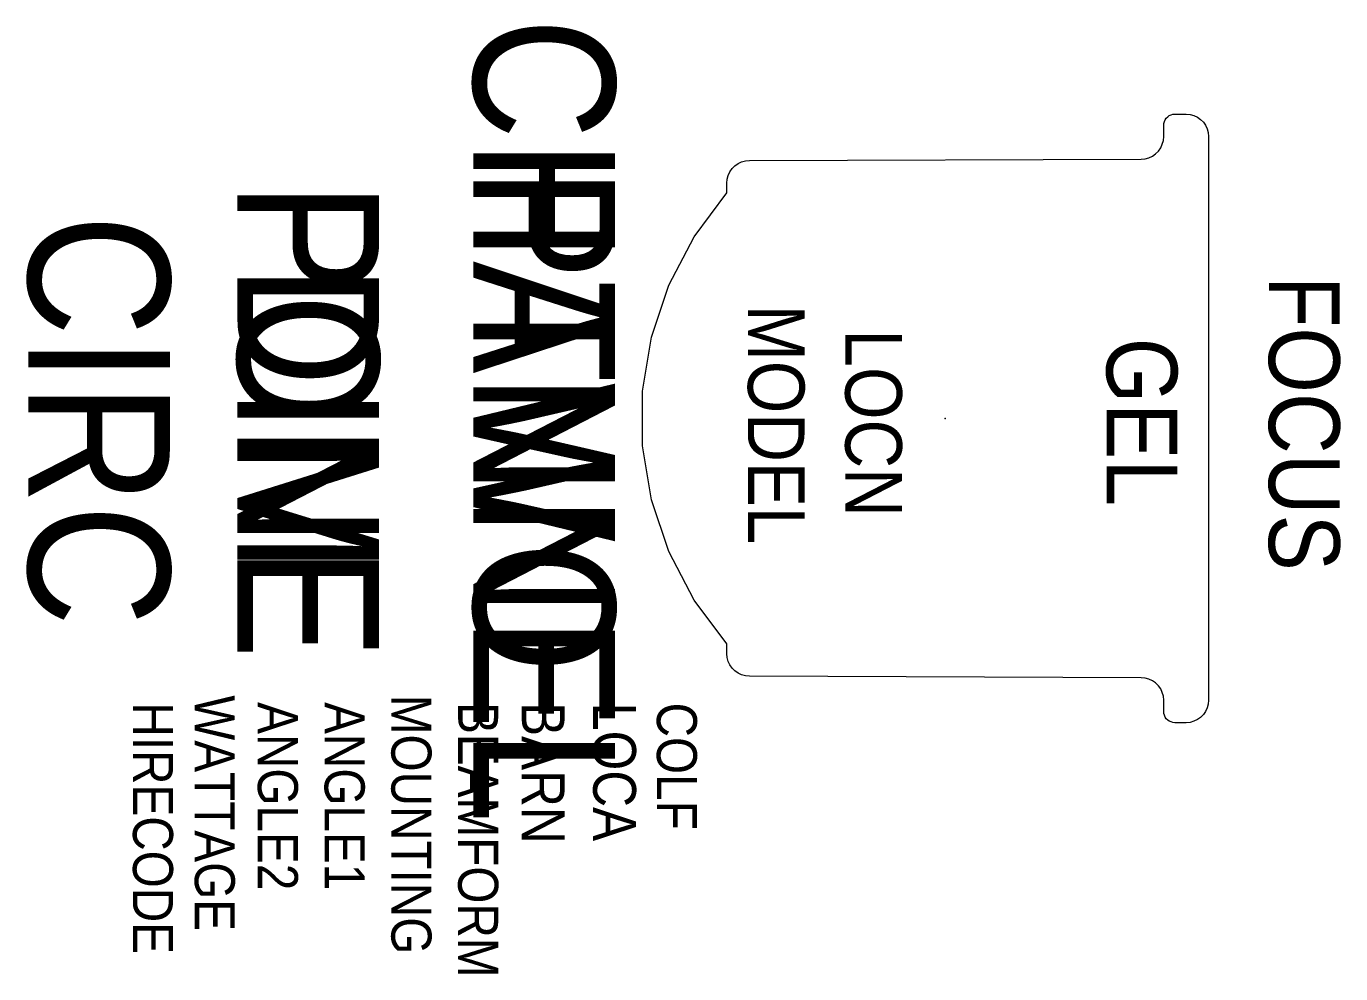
# Model space of a CAD drawing. Extents: x 400 to 1328, y -745 to -76.
import ezdxf
from ezdxf.enums import TextEntityAlignment as Align

# ---------------------------------------------------------------- set-up
doc = ezdxf.new("R2010")
doc.units = 0
doc.header["$MEASUREMENT"] = 0
doc.layers.get('0').update_dxf_attribs({"linetype": 'CONTINUOUS'})
for name, color, linetype in [('CHANNEL', 3, 'CONTINUOUS'), ('CIRC', 6, 'CONTINUOUS'), ('DIMMER', 4, 'CONTINUOUS'), ('FOCUS', 2, 'CONTINUOUS'), ('GEL', 1, 'CONTINUOUS'), ('LANTERNS', 4, 'CONTINUOUS'), ('LOCATION', 7, 'CONTINUOUS'), ('MODEL', 6, 'CONTINUOUS'), ('PATCH', 5, 'CONTINUOUS'), ('PATCH2', 5, 'CONTINUOUS')]:
    doc.layers.add(name, color=color, linetype=linetype)

msp = doc.modelspace()

# ---------------------------------------------------------------- linework, layer by layer
for p, q in [((1206.07, -139.67), (1207.21, -138.88)), ((1207.21, -138.88), (1208.46, -138.29)), ((1208.46, -138.29), (1209.8, -137.93)), ((1209.8, -137.93), (1211.18, -137.82)), ((1211.18, -137.82), (1219.11, -137.82)), ((1219.11, -137.82), (1221.87, -138.06)), ((1221.87, -138.06), (1224.55, -138.77)), ((1224.55, -138.77), (1227.05, -139.94)), ((1203.24, -145.75), (1203.36, -144.38)), ((1203.24, -153.69), (1203.24, -145.75)), ((1203.36, -144.38), (1203.72, -143.04)), ((1203.72, -143.04), (1204.3, -141.78)), ((1204.3, -141.78), (1205.09, -140.65)), ((1205.09, -140.65), (1206.07, -139.67)), ((1227.05, -139.94), (1229.32, -141.53)), ((1229.32, -141.53), (1231.27, -143.48)), ((1231.27, -143.48), (1232.86, -145.75)), ((1232.86, -145.75), (1234.03, -148.26)), ((1234.03, -148.26), (1234.75, -150.93)), ((1202.28, -159.12), (1203, -156.45)), ((1203, -156.45), (1203.24, -153.69)), ((1234.75, -150.93), (1234.99, -153.69)), ((1234.99, -153.69), (1234.99, -194.53)), ((1195.3, -167.44), (1197.57, -165.85)), ((1197.57, -165.85), (1199.52, -163.9)), ((1199.52, -163.9), (1201.11, -161.63)), ((1201.11, -161.63), (1202.28, -159.12)), ((896.8, -178.62), (898.38, -176.35)), ((898.38, -176.35), (900.34, -174.4)), ((900.34, -174.4), (902.61, -172.81)), ((902.61, -172.81), (905.11, -171.64)), ((905.11, -171.64), (907.78, -170.92)), ((907.78, -170.92), (910.54, -170.68)), ((910.54, -170.68), (1187.36, -169.57)), ((1187.36, -169.57), (1190.12, -169.32)), ((1190.12, -169.32), (1192.8, -168.61)), ((1192.8, -168.61), (1195.3, -167.44)), ((894.67, -186.56), (894.91, -183.8)), ((894.91, -183.8), (895.62, -181.12)), ((895.62, -181.12), (896.8, -178.62)), ((871.48, -224.46), (894.67, -193.55)), ((894.67, -193.55), (894.67, -186.56)), ((1234.99, -194.53), (1234.99, -312.44)), ((853.56, -258.68), (871.48, -224.46)), ((841.34, -295.34), (853.56, -258.68)), ((835.16, -333.47), (841.34, -295.34)), ((1234.99, -312.44), (1234.99, -351.13)), ((835.16, -372.1), (835.16, -333.47)), ((1234.99, -351.13), (1234.99, -354.44)), ((1234.99, -354.44), (1234.99, -393.14)), ((841.34, -410.24), (835.16, -372.1)), ((1234.99, -393.14), (1234.99, -511.05)), ((853.56, -446.89), (841.34, -410.24)), ((871.49, -481.11), (853.56, -446.89)), ((894.66, -512.02), (871.49, -481.11)), ((894.67, -519.02), (894.66, -512.02)), ((894.91, -521.78), (894.67, -519.02)), ((1234.99, -511.05), (1234.99, -551.89)), ((895.62, -524.45), (894.91, -521.78)), ((896.8, -526.96), (895.62, -524.45)), ((898.38, -529.23), (896.8, -526.96)), ((900.34, -531.18), (898.38, -529.23)), ((902.61, -532.77), (900.34, -531.18)), ((905.11, -533.94), (902.61, -532.77)), ((907.78, -534.65), (905.11, -533.94)), ((910.54, -534.9), (907.78, -534.65)), ((1187.36, -536.01), (910.54, -534.9)), ((1190.12, -536.25), (1187.36, -536.01)), ((1192.8, -536.97), (1190.12, -536.25)), ((1195.3, -538.14), (1192.8, -536.97)), ((1197.57, -539.73), (1195.3, -538.14)), ((1199.52, -541.68), (1197.57, -539.73)), ((1201.11, -543.95), (1199.52, -541.68)), ((1202.28, -546.45), (1201.11, -543.95)), ((1203, -549.13), (1202.28, -546.45)), ((1203.24, -551.89), (1203, -549.13)), ((1203.24, -559.82), (1203.24, -551.89)), ((1234.75, -554.65), (1234.03, -557.32)), ((1234.99, -551.89), (1234.75, -554.65)), ((1203.36, -561.2), (1203.24, -559.82)), ((1203.72, -562.54), (1203.36, -561.2)), ((1204.3, -563.79), (1203.72, -562.54)), ((1205.09, -564.93), (1204.3, -563.79)), ((1206.07, -565.91), (1205.09, -564.93)), ((1207.21, -566.7), (1206.07, -565.91)), ((1227.05, -565.63), (1224.55, -566.81)), ((1229.32, -564.05), (1227.05, -565.63)), ((1231.27, -562.09), (1229.32, -564.05)), ((1232.86, -559.82), (1231.27, -562.09)), ((1234.03, -557.32), (1232.86, -559.82)), ((1208.46, -567.28), (1207.21, -566.7)), ((1209.8, -567.64), (1208.46, -567.28)), ((1211.18, -567.76), (1209.8, -567.64)), ((1219.11, -567.76), (1211.18, -567.76)), ((1221.87, -567.52), (1219.11, -567.76)), ((1224.55, -566.81), (1221.87, -567.52))]:
    msp.add_line(p, q)
msp.add_point((1048.95, -352.79))

# ---------------------------------------------------------------- texts
at = {"layer": 'CHANNEL', "width": 0.89}
msp.add_attdef('CHANNEL', text='', height=100, rotation=270, dxfattribs=at).set_placement((715.62, -354.11), align=Align.CENTER)
at = {"layer": 'CIRC', "width": 0.89}
msp.add_attdef('CIRC', text='', height=100, rotation=270, dxfattribs=at).set_placement((401.17, -354.11), align=Align.CENTER)
at = {"layer": 'DIMMER', "width": 0.89}
msp.add_attdef('DIM', text='', height=100, rotation=270, dxfattribs=at).set_placement((548.95, -353.26), align=Align.CENTER)
at = {"layer": 'FOCUS', "color": 30, "width": 0.89}
msp.add_attdef('FOCUS', text='', height=50, rotation=270, dxfattribs=at).set_placement((1277.55, -356.29), align=Align.CENTER)
at = {"layer": 'GEL', "width": 0.89}
msp.add_attdef('GEL', text='', height=50, rotation=270, dxfattribs=at).set_placement((1162.85, -355.34), align=Align.CENTER)
at = {"layer": 'LANTERNS', "color": 0, "width": 0.89, "flags": 1}
for tag, p, s, height in [('HIRECODE', (475.09, -553.41), '', 28.3), ('WATTAGE', (518.75, -548.4, 0.01), '5000', 28.305), ('ANGLE2', (563.31, -553.24), '180', 28.305), ('ANGLE1', (610.48, -553.24), '0', 28.3), ('MOUNTING', (657.65, -548.04), 'STANDARD HOOK CLAMP', 28.3047), ('BEAMFORM', (704.83, -553.24), 'C', 28.3), ('BARN', (749.77, -553.24), '1', 30.26), ('LOCA', (800.2, -553.38), '', 30.26), ('COLF', (845.2, -553.58), 'N', 28.3)]:
    msp.add_attdef(tag, p, s, height=height, rotation=270, dxfattribs=at)
at = {"layer": 'LOCATION', "width": 0.89}
msp.add_attdef('LOCN', text='', height=40, rotation=270, dxfattribs=at).set_placement((978.29, -356.19), align=Align.CENTER)
at = {"layer": 'MODEL', "width": 0.89}
msp.add_attdef('MODEL', text='12" Fresnel', height=40, rotation=270, dxfattribs=at).set_placement((909.52, -357.14), align=Align.CENTER)
at = {"layer": 'PATCH', "width": 0.89}
msp.add_attdef('PONE', text='', height=100, rotation=270, dxfattribs=at).set_placement((548.95, -354.11), align=Align.CENTER)
at = {"layer": 'PATCH2', "width": 0.89}
msp.add_attdef('PTWO', text='', height=100, rotation=270, dxfattribs=at).set_placement((715.62, -354.11), align=Align.CENTER)

doc.saveas('drawing.dxf')
